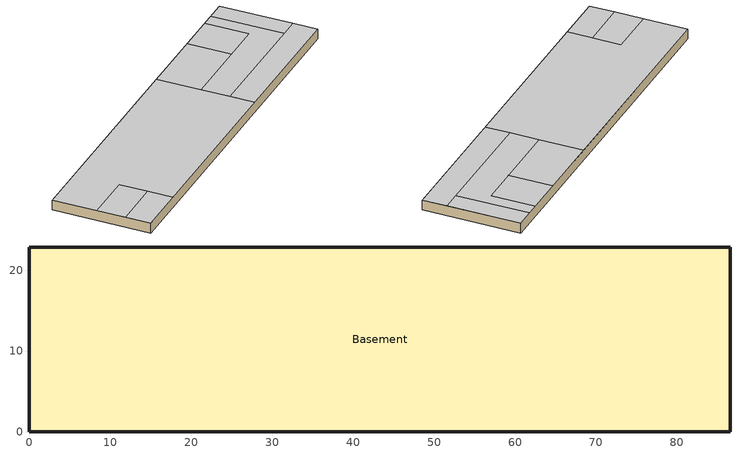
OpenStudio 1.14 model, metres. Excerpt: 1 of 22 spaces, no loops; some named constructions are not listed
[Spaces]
Basement
 floor ground (Basement Floor construction): 86.56,22.86 86.56,0 0,0 0,22.86 z-2.44
 wall ground (Basement Wall construction): 0,22.86 0,0 86.56,0 86.56,22.86 0,22.86 z-2.44:0
 ceiling to Retail_1_Flr_1: 11.58,0 11.58,5.79 0,5.79 0,0 z0
 ceiling to Laundry_Flr_1: 86.56,5.79 86.56,22.86 81.99,22.86 81.99,5.79 z0
 ceiling to Lobby_Flr_1: 81.99,5.79 81.99,22.86 78.94,22.86 78.94,12.5 53.95,12.5 53.95,5.79 z0; 53.95,0 53.95,22.86 0,22.86 0,12.5 11.58,12.5 11.58,0 z0
 ceiling to Cafe_Flr_1: 86.56,0 86.56,5.79 53.95,5.79 53.95,0 z0
 ceiling to Mech_Flr_1: 69.8,12.5 69.8,22.86 53.95,22.86 53.95,12.5 z0
 ceiling to Storage_Flr_1: 78.94,12.5 78.94,22.86 69.8,22.86 69.8,12.5 z0
 ceiling to Retail_2_Flr_1: 11.58,5.79 11.58,12.5 0,12.5 0,5.79 z0
[Schedule:Ruleset]
Name | Default Day Schedule | Summer Design Day Schedule | Winter Design Day Schedule
HotelLarge Kitchen_Elec_Equip_SCH | HotelLarge Kitchen_Elec_Equip_SCH Default | HotelLarge Kitchen_Elec_Equip_SCH Summer Design Day | HotelLarge Kitchen_Elec_Equip_SCH Winter Design Day
HotelLarge BLDG_LIGHT_OFFICE_BSMT_SCH_2010 | HotelLarge BLDG_LIGHT_OFFICE_BSMT_SCH_2010 Default | HotelLarge BLDG_LIGHT_OFFICE_BSMT_SCH_2010 Summer Design Day | HotelLarge BLDG_LIGHT_OFFICE_BSMT_SCH_2010 Winter Design Day
HotelLarge BASEMENT_EQUIP_SCH_2013 | HotelLarge BASEMENT_EQUIP_SCH_2013 Default | HotelLarge BASEMENT_EQUIP_SCH_2013 Summer Design Day | HotelLarge BASEMENT_EQUIP_SCH_2013 Winter Design Day
HotelLarge BLDG_EQUIP_SCH | HotelLarge BLDG_EQUIP_SCH Default | HotelLarge BLDG_EQUIP_SCH Summer Design Day | HotelLarge BLDG_EQUIP_SCH Winter Design Day
HotelLarge Kitchen_Gas_Equip_SCH | HotelLarge Kitchen_Gas_Equip_SCH Default | HotelLarge Kitchen_Gas_Equip_SCH Summer Design Day | HotelLarge Kitchen_Gas_Equip_SCH Winter Design Day
HotelLarge BLDG_LIGHT_STORAGE_SCH_2010 | HotelLarge BLDG_LIGHT_STORAGE_SCH_2010 Default | HotelLarge BLDG_LIGHT_STORAGE_SCH_2010 Summer Design Day | HotelLarge BLDG_LIGHT_STORAGE_SCH_2010 Winter Design Day
[Schedule:Day]
Clothing Schedule Summer Clothes: 24, 0, 0.5
HotelLarge BLDG_OCC_SCH Sat Day: 6, 0, 0.9, 7, 0, 0.7, 9, 0, 0.5, 17, 0, 0.3, 18, 0, 0.5, 21, 0, 0.6, 24, 0, 0.7
HotelLarge BLDG_OCC_SCH Wkdy Day: 6, 0, 0.9, 7, 0, 0.7, 9, 0, 0.4, 15, 0, 0.2, 16, 0, 0.3, 19, 0, 0.5, 21, 0, 0.7, 22, 0, 0.8, 24, 0, 0.9
HotelLarge Kitchen_Elec_Equip_SCH Default; HotelLarge Kitchen_Elec_Equip_SCH Default|Sun|Wkdy Day: 6, 0, 0.1, 7, 0, 0.25, 24, 0, 0.3
HotelLarge Kitchen_Elec_Equip_SCH Summer Design Day: 24, 0, 0.3
HotelLarge Kitchen_Elec_Equip_SCH Winter Design Day; HotelLarge BLDG_LIGHT_OFFICE_BSMT_SCH_2010 Winter Design Day; HotelLarge BASEMENT_EQUIP_SCH_2013 Winter Design Day; HotelLarge BLDG_EQUIP_SCH Winter Design Day; HotelLarge Kitchen_Gas_Equip_SCH Winter Design Day; HotelLarge BLDG_LIGHT_STORAGE_SCH_2010 Winter Design Day: 24, 0, 0
HotelLarge BLDG_LIGHT_OFFICE_BSMT_SCH_2010 Default: 2, 0, 0.28125, 6, 0, 0.1875, 7, 0, 0.28125, 9, 0, 0.375, 13, 0, 0.28125, 18, 0, 0.1875, 19, 0, 0.46875, 20, 0, 0.65625, 21, 0, 0.75, 22, 0, 0.5625, 23, 0, 0.46875, 24, 0, 0.28125
HotelLarge BLDG_LIGHT_OFFICE_BSMT_SCH_2010 Sat Day: 2, 0, 0.1875, 6, 0, 0.09375, 8, 0, 0.28125, 10, 0, 0.375, 11, 0, 0.28125, 18, 0, 0.234375, 19, 0, 0.5625, 22, 0, 0.65625, 23, 0, 0.5625, 24, 0, 0.28125
HotelLarge BLDG_LIGHT_OFFICE_BSMT_SCH_2010 Summer Design Day; HotelLarge BASEMENT_EQUIP_SCH_2013 Summer Design Day; HotelLarge BLDG_EQUIP_SCH Summer Design Day; HotelLarge BLDG_LIGHT_STORAGE_SCH_2010 Summer Design Day; HotelLarge ALWAYS_ON Default; HotelLarge ALWAYS_ON Winter Design Day; HotelLarge ALWAYS_ON Summer Design Day: 24, 0, 1
HotelLarge BLDG_LIGHT_OFFICE_BSMT_SCH_2010 Wkdy Day: 1, 0, 0.1875, 2, 0, 0.140625, 5, 0, 0.09375, 6, 0, 0.1875, 7, 0, 0.375, 8, 0, 0.46875, 10, 0, 0.375, 18, 0, 0.234375, 19, 0, 0.5625, 20, 0, 0.75, 21, 0, 0.84375, 22, 0, 0.75, 23, 0, 0.5625, 24, 0, 0.28125
HotelLarge BASEMENT_EQUIP_SCH_2013 Default: 2, 0, 0.380966, 6, 0, 0.285724, 7, 0, 0.380966, 9, 0, 0.476207, 13, 0, 0.380966, 18, 0, 0.285724, 19, 0, 0.571449, 20, 0, 0.761931, 21, 0, 0.857173, 22, 0, 0.66669, 23, 0, 0.571449, 24, 0, 0.380966
HotelLarge BASEMENT_EQUIP_SCH_2013 Sat Day: 2, 0, 0.285724, 6, 0, 0.190483, 8, 0, 0.380966, 10, 0, 0.476207, 11, 0, 0.380966, 18, 0, 0.333345, 19, 0, 0.66669, 22, 0, 0.761931, 23, 0, 0.66669, 24, 0, 0.380966
HotelLarge BASEMENT_EQUIP_SCH_2013 Wkdy Day: 1, 0, 0.285724, 2, 0, 0.238104, 5, 0, 0.190483, 6, 0, 0.285724, 7, 0, 0.476207, 8, 0, 0.571449, 10, 0, 0.476207, 18, 0, 0.333345, 19, 0, 0.66669, 20, 0, 0.857173, 21, 0, 0.904794, 22, 0, 0.857173, 23, 0, 0.66669, 24, 0, 0.380966
HotelLarge BLDG_EQUIP_SCH Default: 2, 0, 0.4, 6, 0, 0.3, 7, 0, 0.4, 9, 0, 0.5, 13, 0, 0.4, 18, 0, 0.3, 19, 0, 0.6, 20, 0, 0.8, 21, 0, 0.9, 22, 0, 0.7, 23, 0, 0.6, 24, 0, 0.4
HotelLarge BLDG_EQUIP_SCH Sat Day: 2, 0, 0.3, 6, 0, 0.2, 8, 0, 0.4, 10, 0, 0.5, 11, 0, 0.4, 18, 0, 0.35, 19, 0, 0.7, 22, 0, 0.8, 23, 0, 0.7, 24, 0, 0.4
HotelLarge BLDG_EQUIP_SCH Wkdy Day: 1, 0, 0.3, 2, 0, 0.25, 5, 0, 0.2, 6, 0, 0.3, 7, 0, 0.5, 8, 0, 0.6, 10, 0, 0.5, 18, 0, 0.35, 19, 0, 0.7, 20, 0, 0.9, 21, 0, 0.95, 22, 0, 0.9, 23, 0, 0.7, 24, 0, 0.4
HotelLarge BLDG_LIGHT_CORRIDOR_SCH_2010 Sat Day: 2, 0, 0.16686, 6, 0, 0.08343, 8, 0, 0.25029, 10, 0, 0.33372, 11, 0, 0.25029, 18, 0, 0.208575, 19, 0, 0.50058, 22, 0, 0.58401, 23, 0, 0.50058, 24, 0, 0.25029
HotelLarge BLDG_LIGHT_CORRIDOR_SCH_2010 Wkdy Day: 1, 0, 0.16686, 2, 0, 0.125145, 5, 0, 0.08343, 6, 0, 0.16686, 7, 0, 0.33372, 8, 0, 0.41715, 10, 0, 0.33372, 18, 0, 0.208575, 19, 0, 0.50058, 20, 0, 0.66744, 21, 0, 0.75087, 22, 0, 0.66744, 23, 0, 0.50058, 24, 0, 0.25029
HotelLarge GuestRoom_Occ_Sch Wkdy Day: 6, 0, 0.65, 7, 0, 0.5, 9, 0, 0.28, 15, 0, 0.13, 16, 0, 0.2, 19, 0, 0.35, 21, 0, 0.5, 22, 0, 0.58, 24, 0, 0.65
HotelLarge BLDG_LIGHT_GUESTROOM_SCH_2010 Wkdy Day: 1, 0, 0.1859, 2, 0, 0.1452, 5, 0, 0.0945, 6, 0, 0.1859, 7, 0, 0.4121, 8, 0, 0.5259, 10, 0, 0.4121, 16, 0, 0.2087, 17, 0, 0.21304, 18, 0, 0.2149, 19, 0, 0.6297, 20, 0, 0.8342, 21, 0, 0.938, 22, 0, 0.8342, 23, 0, 0.6297, 24, 0, 0.3083
HotelLarge GuestRoom_Eqp_Sch_Adva Wkdy Day: 6, 0, 0.17, 7, 0, 0.62, 8, 0, 0.9, 10, 0, 0.43, 16, 0, 0.12, 17, 0, 0.19, 19, 0, 0.48, 20, 0, 0.46, 21, 0, 0.62, 22, 0, 0.69, 23, 0, 0.34, 24, 0, 0.17
HotelLarge Kitchen_Gas_Equip_SCH Default; HotelLarge Kitchen_Gas_Equip_SCH Default|Sat|Wkdy Day: 5, 0, 0.02, 6, 0, 0.05, 7, 0, 0.1, 8, 0, 0.15, 9, 0, 0.2, 10, 0, 0.15, 13, 0, 0.25, 14, 0, 0.2, 15, 0, 0.15, 16, 0, 0.2, 19, 0, 0.3, 21, 0, 0.2, 22, 0, 0.15, 23, 0, 0.1, 24, 0, 0.05
HotelLarge Kitchen_Gas_Equip_SCH Summer Design Day: 24, 0, 0.25
HotelLarge BLDG_LIGHT_STORAGE_SCH_2010 Default: 2, 0, 0.17565, 6, 0, 0.1171, 7, 0, 0.17565, 9, 0, 0.2342, 13, 0, 0.17565, 18, 0, 0.1171, 19, 0, 0.29275, 20, 0, 0.40985, 21, 0, 0.4684, 22, 0, 0.3513, 23, 0, 0.29275, 24, 0, 0.17565
HotelLarge BLDG_LIGHT_STORAGE_SCH_2010 Sat Day: 2, 0, 0.1171, 6, 0, 0.05855, 8, 0, 0.17565, 10, 0, 0.2342, 11, 0, 0.17565, 18, 0, 0.146375, 19, 0, 0.3513, 22, 0, 0.40985, 23, 0, 0.3513, 24, 0, 0.17565
HotelLarge BLDG_LIGHT_STORAGE_SCH_2010 Wkdy Day: 1, 0, 0.1171, 2, 0, 0.087825, 5, 0, 0.05855, 6, 0, 0.1171, 7, 0, 0.2342, 8, 0, 0.29275, 10, 0, 0.2342, 18, 0, 0.146375, 19, 0, 0.3513, 20, 0, 0.4684, 21, 0, 0.52695, 22, 0, 0.4684, 23, 0, 0.3513, 24, 0, 0.17565
[Schedule:Rule] Date Specification Type=DateRange; Start Month=1; Start Day=1; End Month=12; End Day=31
Name | Schedule Ruleset | Rule Order | Day Schedule | Apply Sunday | Apply Monday | Apply Tuesday | Apply Wednesday | Apply Thursday | Apply Friday | Apply Saturday
Schedule Rule 6 | HotelLarge Kitchen_Elec_Equip_SCH | 0 | HotelLarge Kitchen_Elec_Equip_SCH Default|Sun|Wkdy Day | Yes | Yes | Yes | Yes | Yes | Yes
Schedule Rule 7 | HotelLarge BLDG_LIGHT_OFFICE_BSMT_SCH_2010 | 1 | HotelLarge BLDG_LIGHT_OFFICE_BSMT_SCH_2010 Sat Day |  |  |  |  |  |  | Yes
Schedule Rule 8 | HotelLarge BLDG_LIGHT_OFFICE_BSMT_SCH_2010 | 0 | HotelLarge BLDG_LIGHT_OFFICE_BSMT_SCH_2010 Wkdy Day |  | Yes | Yes | Yes | Yes | Yes
Schedule Rule 9 | HotelLarge BASEMENT_EQUIP_SCH_2013 | 1 | HotelLarge BASEMENT_EQUIP_SCH_2013 Sat Day |  |  |  |  |  |  | Yes
Schedule Rule 10 | HotelLarge BASEMENT_EQUIP_SCH_2013 | 0 | HotelLarge BASEMENT_EQUIP_SCH_2013 Wkdy Day |  | Yes | Yes | Yes | Yes | Yes
Schedule Rule 11 | HotelLarge BLDG_EQUIP_SCH | 1 | HotelLarge BLDG_EQUIP_SCH Sat Day |  |  |  |  |  |  | Yes
Schedule Rule 12 | HotelLarge BLDG_EQUIP_SCH | 0 | HotelLarge BLDG_EQUIP_SCH Wkdy Day |  | Yes | Yes | Yes | Yes | Yes
Schedule Rule 18 | HotelLarge Kitchen_Gas_Equip_SCH | 0 | HotelLarge Kitchen_Gas_Equip_SCH Default|Sat|Wkdy Day |  | Yes | Yes | Yes | Yes | Yes | Yes
Schedule Rule 19 | HotelLarge BLDG_LIGHT_STORAGE_SCH_2010 | 1 | HotelLarge BLDG_LIGHT_STORAGE_SCH_2010 Sat Day |  |  |  |  |  |  | Yes
Schedule Rule 20 | HotelLarge BLDG_LIGHT_STORAGE_SCH_2010 | 0 | HotelLarge BLDG_LIGHT_STORAGE_SCH_2010 Wkdy Day |  | Yes | Yes | Yes | Yes | Yes
